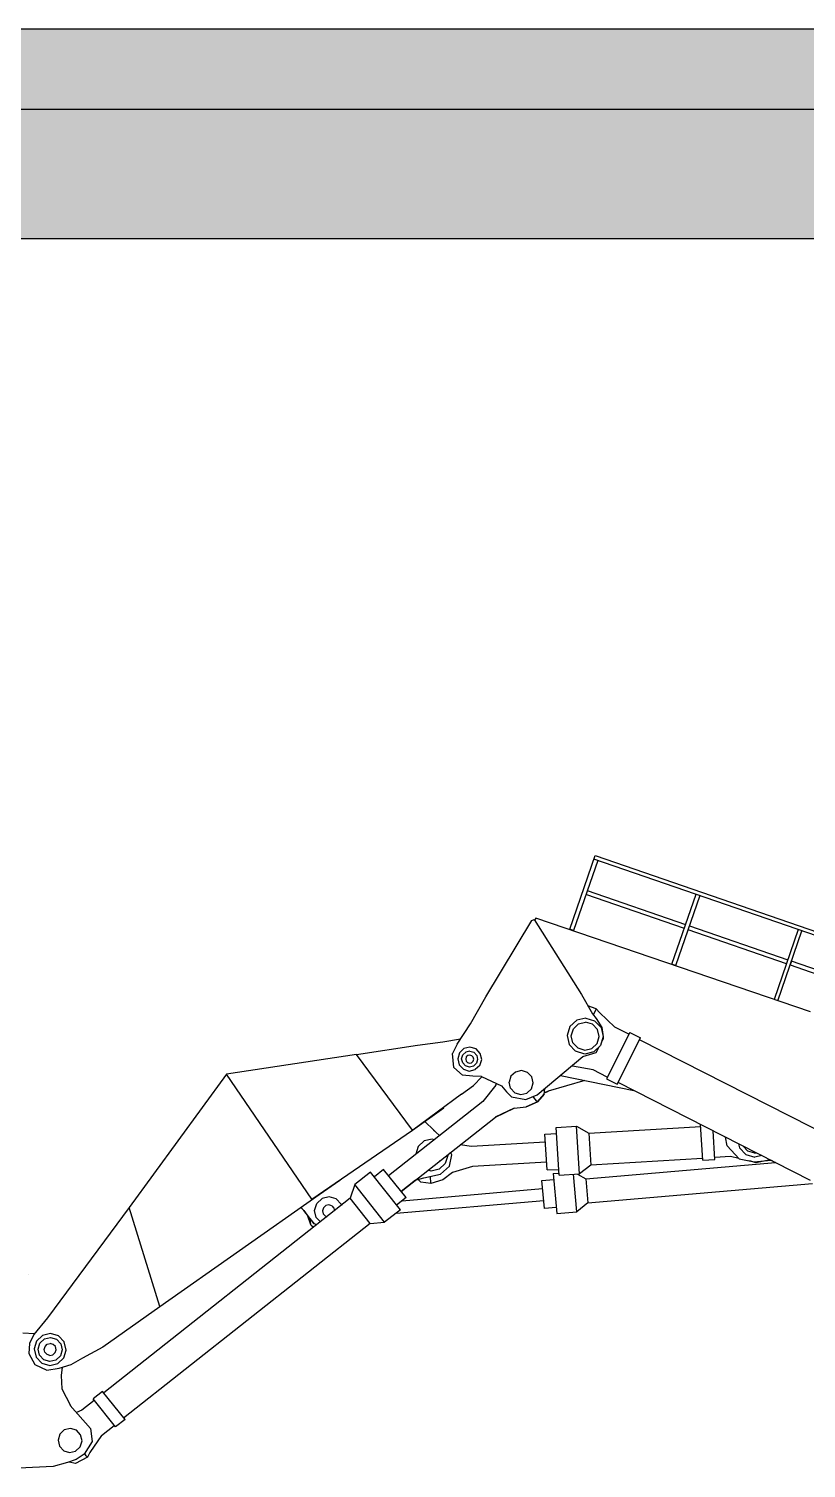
# Model space of a CAD drawing. Extents: x -121210 to 57230, y 84783 to 157800.
# Drawn here: x -60697 to -56811, y 150605 to 157800 of the extents above; entities that cross this region are included whole.
import ezdxf

# ---------------------------------------------------------------- set-up
doc = ezdxf.new("R2010")
doc.units = 0
doc.header["$MEASUREMENT"] = 0
doc.layers.get('0').update_dxf_attribs({"linetype": 'CONTINUOUS'})

# ---------------------------------------------------------------- blocks, each defined once
blk = doc.blocks.new('A$C586714EF')
for p, q in [((4393.6, 2723.7), (4520.5, 3092.4)), ((4533, 3067), (4412.2, 2717.2)), ((6584.6, 2359.1), (4514.3, 3073.5)), ((4520.5, 3092.4), (6590.8, 2378.1)), ((4521.4, 3091.8), (4521.4, 3092.4)), ((4966.2, 2727.2), (4474.4, 2897.1)), ((4474.4, 2897.1), (4474.4, 2896.5)), ((4474.4, 2896.5), (4475.3, 2896.5)), ((4480.6, 2916), (4972.4, 2746.2)), ((4904.1, 2547.9), (5024.8, 2897.7)), ((5043.4, 2891.2), (4922.7, 2540.8)), ((3973.7, 2385.2), (4204.5, 2767.5)), ((4204.5, 2767.5), (4216, 2771.6)), ((4216, 2771.6), (4451.3, 2397.6)), ((4216.9, 2770.4), (4216.9, 2771.6)), ((4217.8, 2769.9), (4216.9, 2771)), ((4216.9, 2771), (4216.9, 2770.4)), ((4223.1, 2778.7), (4217.8, 2769.3)), ((4217.8, 2769.3), (4217.8, 2769.9)), ((4223.1, 2778.1), (4223.1, 2779.3)), ((5596.5, 2310.6), (4223.1, 2778.7)), ((4991.1, 2739.7), (5482.9, 2569.8)), ((4992, 2739.1), (4992, 2739.7)), ((4412.2, 2717.2), (4393.6, 2723.7)), ((5476.7, 2550.9), (4984.9, 2720.7)), ((5535.3, 2721.3), (5415.4, 2372.1)), ((5434.1, 2365.6), (5553.9, 2714.8)), ((5553.9, 2714.8), (5553.9, 2714.2)), ((4922.7, 2541.4), (4904.1, 2547.9)), ((4905, 2547.3), (4904.1, 2547.3)), ((5501.5, 2563.3), (5495.3, 2544.4)), ((5495.3, 2544.4), (5996, 2371.5)), ((6003.1, 2390.5), (5501.5, 2563.3)), ((5502.4, 2563.3), (5502.4, 2562.7)), ((3896.6, 2251), (3973.7, 2385.2)), ((4451.3, 2397.6), (4506.3, 2300.5)), ((4525.9, 2326), (4484.1, 2339.6)), ((4521.4, 2317.7), (4510.8, 2295.2)), ((4525.9, 2326), (4521.4, 2317.7)), ((4542.7, 2306.4), (4525.9, 2326)), ((4618.2, 2234.2), (4542.7, 2306.4)), ((3829.9, 2148.4), (3896.6, 2251)), ((4393.6, 2236.6), (4380.3, 2191.6)), ((4428.2, 2268.6), (4393.6, 2236.6)), ((4411.4, 2225.9), (4437.1, 2250.8)), ((4473.5, 2279.2), (4428.2, 2268.6)), ((4437.1, 2250.8), (4472.6, 2259.1)), ((4507.2, 2248.4), (4472.6, 2259.1)), ((4473.5, 2279.2), (4517.9, 2265.6)), ((4506.3, 2300.5), (4525, 2276.8)), ((4532.1, 2222.4), (4507.2, 2248.4)), ((4517.9, 2265.6), (4549.8, 2231.9)), ((4525, 2276.8), (4554.3, 2232.5)), ((4549.8, 2231.9), (4560.5, 2186.3)), ((4554.3, 2232.5), (4558.7, 2196.4)), ((4689.2, 2198.1), (4618.2, 2234.2)), ((3632.8, 2144.3), (3758.8, 2160.8)), ((3758.8, 2160.8), (3847.6, 2175)), ((4380.3, 2191.6), (4390.9, 2146.6)), ((4400.7, 2191), (4411.4, 2225.9)), ((4408.7, 2156.1), (4400.7, 2191)), ((4530.3, 2152.6), (4540.1, 2186.9)), ((4540.1, 2186.9), (4532.1, 2222.4)), ((4560.5, 2186.3), (4547.2, 2141.9)), ((4552.5, 2157.3), (4560.5, 2173.9)), ((4559.6, 2184.5), (4560.5, 2173.9)), ((4693.7, 2207), (4576.5, 1975.6)), ((4629.7, 1948.4), (4747.8, 2179.8)), ((4693.7, 2207), (4747.8, 2179.8)), ((4743.4, 2170.9), (5705.7, 1682)), ((3327.4, 2096.3), (2677.5, 1998.7)), ((3327.4, 2096.3), (3632.8, 2144.3)), ((3607.9, 1718.7), (3327.4, 2096.3)), ((3829.9, 2148.4), (3806.8, 2101.7)), ((3813.9, 2031.8), (3806.8, 2101.7)), ((3842.3, 2105.2), (3833.4, 2075.6)), ((3864.5, 2126.5), (3842.3, 2105.2)), ((3852.9, 2075), (3859.2, 2095.1)), ((3859.2, 2095.1), (3874.2, 2109.4)), ((3894.7, 2133.6), (3864.5, 2126.5)), ((3894.7, 2114.1), (3874.2, 2109.4)), ((3884, 2091.6), (3876, 2084.5)), ((3893.8, 2094), (3884, 2091.6)), ((3903.5, 2091), (3893.8, 2094)), ((3924.9, 2124.7), (3894.7, 2133.6)), ((3894.7, 2114.1), (3914.2, 2108.2)), ((3910.6, 2083.3), (3903.5, 2091)), ((3914.2, 2108.2), (3928.4, 2092.8)), ((3946.2, 2102.3), (3924.9, 2124.7)), ((3928.4, 2092.8), (3932.8, 2072.7)), ((3953.3, 2072.1), (3946.2, 2102.3)), ((4231.1, 1895.7), (4458.4, 2087.5)), ((4422.9, 2112.9), (4390.9, 2146.6)), ((4408.7, 2156.1), (4433.5, 2129.5)), ((4468.2, 2099.3), (4422.9, 2112.9)), ((4433.5, 2129.5), (4468.2, 2119.4)), ((4458.4, 2087.5), (4525, 2107)), ((4468.2, 2119.4), (4503.7, 2127.7)), ((4513.4, 2109.9), (4468.2, 2099.3)), ((4503.7, 2127.7), (4530.3, 2152.6)), ((4547.2, 2141.9), (4513.4, 2109.9)), ((4525, 2107), (4540.1, 2134.8)), ((3857.4, 1993.9), (3813.9, 2031.8)), ((3833.4, 2075.6), (3840.5, 2045.4)), ((3840.5, 2045.4), (3861.8, 2022.9)), ((3858.3, 2054.9), (3852.9, 2075)), ((3872.5, 2040.1), (3858.3, 2054.9)), ((3861.8, 2022.9), (3891.1, 2014.1)), ((3892, 2034.2), (3872.5, 2040.1)), ((3876, 2084.5), (3873.4, 2074.4)), ((3873.4, 2074.4), (3876, 2064.4)), ((3876, 2064.4), (3882.2, 2056.7)), ((3882.2, 2056.7), (3892.9, 2053.7)), ((3891.1, 2014.1), (3921.3, 2021.2)), ((3912.4, 2038.9), (3892, 2034.2)), ((3892.9, 2053.7), (3902.7, 2056.1)), ((3902.7, 2056.1), (3910.6, 2063.2)), ((3913.3, 2073.2), (3910.6, 2083.3)), ((3910.6, 2063.2), (3913.3, 2073.2)), ((3912.4, 2038.9), (3927.5, 2053.1)), ((3944.4, 2042.5), (3921.3, 2021.2)), ((3932.8, 2072.7), (3927.5, 2053.1)), ((3944.4, 2042.5), (3953.3, 2072.1)), ((4153, 2016.4), (4122.8, 2009.3)), ((4182.3, 2007.6), (4153, 2016.4)), ((4406.9, 2038.9), (4401.6, 2038.9)), ((4509.9, 2020.6), (4406.9, 2038.9)), ((4580.9, 1984.5), (4509.9, 2020.6)), ((2677.5, 1998.7), (2191.9, 1332.3)), ((3104.5, 1373.1), (2677.5, 1998.7)), ((3908.9, 1988), (3857.4, 1993.9)), ((3951.5, 1986.8), (3908.9, 1988)), ((3954.1, 1985.7), (3912.4, 1942.5)), ((3951.5, 1986.8), (4052.7, 1940.1)), ((4024.3, 1944.2), (3958.6, 1862.6)), ((4024.3, 1944.2), (4027.8, 1951.9)), ((4099.7, 1988), (4090.9, 1958.4)), ((4098, 1928.2), (4090.9, 1958.4)), ((4122.8, 2009.3), (4099.7, 1988)), ((4203.6, 1985.1), (4182.3, 2007.6)), ((4201.8, 1924.7), (4210.7, 1954.9)), ((4210.7, 1954.9), (4203.6, 1985.1)), ((4469.1, 1967.3), (4286.2, 1914)), ((4346.5, 1992.8), (4714.1, 1916.4)), ((4468.2, 1966.7), (4469.1, 1966.7)), ((4469.1, 1966.7), (4469.1, 1967.3)), ((4576.5, 1975.6), (4629.7, 1948.4)), ((5597.4, 1467.8), (4635.1, 1956.7)), ((3852.1, 1898.1), (3608.8, 1718.7)), ((3852.1, 1898.1), (3912.4, 1942.5)), ((4052.7, 1940.1), (4077.5, 1910.5)), ((4077.5, 1910.5), (4101.5, 1885)), ((4119.3, 1905.8), (4098, 1928.2)), ((4101.5, 1885), (4173.4, 1872.6)), ((4119.3, 1905.8), (4149.5, 1896.3)), ((4149.5, 1896.3), (4179.6, 1903.4)), ((4149.5, 1896.9), (4149.5, 1895.7)), ((4173.4, 1872.6), (4231.1, 1895.7)), ((4179.6, 1903.4), (4201.8, 1924.7)), ((4214.3, 1882.7), (4210.7, 1887.4)), ((4227.6, 1866.1), (4214.3, 1882.7)), ((4232, 1860.8), (4265.8, 1899.2)), ((4265.8, 1898.7), (4232.9, 1860.2)), ((4265.8, 1898.7), (4268.4, 1925.9)), ((4265.8, 1899.2), (4265.8, 1898.7)), ((4286.2, 1914), (4266.6, 1905.8)), ((4266.6, 1905.2), (4287.1, 1913.5)), ((4266.6, 1905.8), (4266.6, 1905.2)), ((3958.6, 1862.6), (3488.1, 1490.9)), ((3607.9, 1718.7), (3763.3, 1831.2)), ((4115.7, 1828.8), (4020.7, 1784.4)), ((4021.6, 1783.8), (4115.7, 1828.2)), ((4115.7, 1828.8), (4176.1, 1835.3)), ((4115.7, 1828.2), (4115.7, 1828.8)), ((4176.1, 1835.3), (4232, 1860.8)), ((4232.9, 1860.2), (4176.1, 1834.7)), ((4232, 1860.8), (4227.6, 1866.1)), ((4232.9, 1860.2), (4232.9, 1860.8)), ((4232.9, 1860.8), (4232.9, 1860.2)), ((3550.2, 1412.2), (4021.6, 1783.8)), ((3668.3, 1761.3), (3667.4, 1761.3)), ((3713.6, 1718.7), (3668.3, 1761.3)), ((4326.1, 1732.9), (4426.4, 1739.4)), ((4341.2, 1493.7), (4326.1, 1732.9)), ((4426.4, 1739.4), (4488.6, 1703.3)), ((4441.5, 1499.7), (4426.4, 1739.4)), ((4488.6, 1703.3), (5047.9, 1737.1)), ((5058.5, 1568.4), (5047, 1747.1)), ((3104.5, 1373.1), (3607.9, 1718.7)), ((3608.8, 1718.1), (3607.9, 1718.7)), ((3608.8, 1718.7), (3608.8, 1718.1)), ((3665.6, 1664.9), (3635.4, 1636.5)), ((3705.6, 1674.3), (3665.6, 1664.9)), ((3717.1, 1670.8), (3705.6, 1674.3)), ((3741.1, 1693.9), (3712.7, 1719.3)), ((3712.7, 1719.3), (3713.6, 1718.7)), ((3713.6, 1718.7), (3720.7, 1711.6)), ((3741.1, 1693.9), (3742.9, 1691.5)), ((4271.1, 1659.5), (3901.8, 1636.5)), ((4268.4, 1699.2), (4328.8, 1702.8)), ((4280, 1519.9), (4268.4, 1699.2)), ((4488.6, 1703.3), (4498.4, 1543.5)), ((5118, 1572), (5110, 1715.8)), ((5180.2, 1641.2), (5172.2, 1683.8)), ((3635.4, 1636.5), (3624.8, 1598.6)), ((3783.7, 1592.1), (3771.3, 1552.4)), ((3782.8, 1596.2), (3783.7, 1592.1)), ((3791.7, 1538.2), (3803.2, 1595.6)), ((3803.2, 1595.6), (3797.9, 1608.1)), ((3901.8, 1636.5), (3845.8, 1645.3)), ((5197, 1586.7), (5118, 1582)), ((5239.6, 1574.9), (5180.2, 1641.2)), ((5237.9, 1577.3), (5197, 1586.7)), ((5237, 1650.7), (5241.4, 1630.5)), ((5241.4, 1630.5), (5273.4, 1596.8)), ((5284, 1614), (5260.1, 1638.8)), ((5273.4, 1596.8), (5317.8, 1583.2)), ((5318.7, 1603.3), (5284, 1614)), ((5354.2, 1591.5), (5317.8, 1583.2)), ((5318.7, 1603.3), (5327.5, 1605.1)), ((3463.2, 1522.2), (3417, 1485)), ((3575.1, 1381.4), (3463.2, 1522.2)), ((3701.1, 1514.5), (3685.2, 1519.3)), ((3741.1, 1524), (3701.1, 1514.5)), ((3723.3, 1548.9), (3726.9, 1550.1)), ((3726.9, 1550.1), (3746.4, 1567.8)), ((3771.3, 1552.4), (3741.1, 1524)), ((3743.7, 1564.9), (3742.9, 1563.7)), ((3746.4, 1567.8), (3747.3, 1567.8)), ((3747.3, 1498.6), (3791.7, 1538.2)), ((3908, 1536.4), (3807.7, 1506.8)), ((4277.3, 1558.9), (3908, 1536.4)), ((4280, 1519.9), (4339.4, 1522.8)), ((4498.4, 1543.5), (4441.5, 1499.7)), ((4474.4, 1475.5), (5421.6, 1557.2)), ((5057.7, 1577.9), (4498.4, 1543.5)), ((5058.5, 1568.4), (5118, 1572)), ((5239.6, 1574.9), (5315.1, 1560.7)), ((5299.1, 1563.1), (5284.9, 1566)), ((5323.1, 1554.8), (5299.1, 1563.1)), ((5315.1, 1560.7), (5397.7, 1569)), ((5387.9, 1568.4), (5323.1, 1554.8)), ((5323.1, 1554.8), (5323.1, 1561.3)), ((5420.8, 1556.6), (5397.7, 1569)), ((5421.6, 1557.2), (5420.8, 1556.6)), ((3140.1, 1396.8), (3244.8, 1469)), ((3319.4, 1447.1), (3296.3, 1378.4)), ((3397.5, 1508.6), (3319.4, 1447.1)), ((3467.6, 1258.3), (3319.4, 1447.1)), ((3546.7, 1320.4), (3397.5, 1508.6)), ((3623, 1468.4), (3551.1, 1411.6)), ((3621.2, 1468.4), (3664.7, 1480.8)), ((3635.4, 1472.5), (3621.2, 1467.8)), ((3648.8, 1459.5), (3635.4, 1472.5)), ((3699.4, 1452.4), (3648.8, 1459.5)), ((3664.7, 1480.8), (3747.3, 1498.6)), ((3697.6, 1480.8), (3697.6, 1487.3)), ((3699.4, 1460.1), (3697.6, 1480.8)), ((3758.8, 1471.3), (3699.4, 1452.4)), ((3699.4, 1452.4), (3699.4, 1460.1)), ((3807.7, 1506.8), (3758.8, 1471.3)), ((4254.2, 1466.6), (4313.7, 1471.9)), ((4266.6, 1327.5), (4254.2, 1466.6)), ((4311, 1502.1), (4341.2, 1504.5)), ((4311, 1502.1), (4328.8, 1302.7)), ((4341.2, 1493.7), (4441.5, 1499.7)), ((4428.2, 1310.9), (4411.9, 1498)), ((4431.8, 1499.2), (4474.4, 1475.5)), ((4474.4, 1475.5), (4484.1, 1355.9)), ((4484.1, 1355.9), (5606.3, 1452.4)), ((3296.3, 1378.4), (2065, 405.4)), ((2343.7, 837.5), (3140.1, 1396.8)), ((3105.4, 1372.5), (3104.5, 1373.1)), ((3115.2, 1379), (3116.1, 1380.8)), ((3155.2, 1377.2), (3128.5, 1352.4)), ((3135.6, 1393.2), (3136.5, 1393.8)), ((3190.7, 1385.5), (3155.2, 1377.2)), ((3225.3, 1374.9), (3190.7, 1385.5)), ((3225.3, 1374.9), (3250.1, 1348.2)), ((3396.6, 1252.4), (3296.3, 1378.4)), ((3575.1, 1381.4), (3528, 1344.1)), ((3556.4, 1366), (4257.8, 1426.4)), ((2191.9, 1332.3), (1782.7, 780.6)), ((2191.9, 1331.7), (2191.9, 1332.8)), ((2343.7, 837.5), (2191.9, 1332.3)), ((2191.9, 1332.3), (2191.9, 1331.7)), ((3048.6, 1332.3), (3048.6, 1333.4)), ((3048.6, 1333.4), (3063.7, 1316.9)), ((3063.7, 1316.9), (3048.6, 1332.8)), ((3048.6, 1332.8), (3049.5, 1332.8)), ((3049.5, 1332.8), (3048.6, 1332.3)), ((3115.2, 1250), (3063.7, 1316.9)), ((3063.7, 1316.9), (3085.9, 1287.3)), ((3117.9, 1317.5), (3128.5, 1352.4)), ((3126.7, 1281.9), (3117.9, 1317.5)), ((3162.3, 1331.1), (3157.8, 1316.3)), ((3157.8, 1316.3), (3161.4, 1300.9)), ((3161.4, 1300.9), (3172, 1289.6)), ((3173.8, 1341.7), (3162.3, 1331.1)), ((3188.9, 1345.3), (3173.8, 1341.7)), ((3204, 1340.5), (3188.9, 1345.3)), ((3204, 1340.5), (3214.6, 1329.3)), ((3214.6, 1329.3), (3218.2, 1316.3)), ((3250.1, 1348.2), (3251.9, 1342.9)), ((3546.7, 1320.4), (3467.6, 1258.3)), ((3526.2, 1303.3), (4263.1, 1366.6)), ((4326.1, 1331.7), (4266.6, 1327.5)), ((4328.8, 1302.7), (4428.2, 1310.9)), ((4484.1, 1355.9), (4428.2, 1310.9)), ((3396.6, 1252.4), (2163.5, 279.9)), ((3099.2, 1245.8), (3084.1, 1289.6)), ((3085.9, 1287.3), (3115.2, 1250)), ((3097.4, 1271.3), (3097.4, 1272.5)), ((3098.3, 1257.7), (3097.4, 1271.3)), ((3099.2, 1248.8), (3098.3, 1257.7)), ((3099.2, 1245.8), (3099.2, 1248.8)), ((3099.2, 1245.8), (3113.4, 1233.4)), ((3128.5, 1245.3), (3115.2, 1250)), ((3126.7, 1281.9), (3147.2, 1260)), ((3172, 1289.6), (3180.9, 1286.7)), ((3395.7, 1252.4), (3467.6, 1258.3)), ((1689.4, 996.1), (1690.3, 994.9)), ((2059.6, 635.6), (2344.6, 836.9)), ((2343.7, 838.1), (2343.7, 836.9)), ((2344.6, 836.9), (2343.7, 837.5)), ((2343.7, 836.9), (2343.7, 837.5)), ((2344.6, 836.9), (2344.6, 836.3)), ((1782.7, 780.6), (1715.2, 697.2)), ((1660.1, 704.9), (1718.9, 701.8)), ((1693.9, 651.6), (1690.3, 602.5)), ((1715.2, 697.2), (1693.9, 651.6)), ((1728.5, 664.6), (1716.1, 625)), ((1758.7, 693.1), (1728.5, 664.6)), ((1736.5, 624.4), (1745.4, 654)), ((1745.4, 654), (1767.6, 675.3)), ((1798.6, 702.5), (1758.7, 693.1)), ((1767.6, 675.3), (1797.7, 682.4)), ((1771.1, 638), (1781.8, 648.7)), ((1781.8, 648.7), (1796.9, 652.2)), ((1811.9, 648.1), (1796.9, 652.2)), ((1797.7, 682.4), (1827.9, 673.5)), ((1838.6, 690.1), (1798.6, 702.5)), ((1822.6, 636.8), (1811.9, 648.1)), ((1827.9, 673.5), (1849.2, 651)), ((1867, 660.5), (1838.6, 690.1)), ((1849.2, 651), (1856.3, 620.3)), ((1875.9, 619.7), (1867, 660.5)), ((1690.3, 602.5), (1720.5, 547.5)), ((1716.1, 625), (1725.8, 584.7)), ((1725.8, 584.7), (1754.2, 554.6)), ((1743.6, 594.2), (1736.5, 624.4)), ((1764.9, 571.1), (1743.6, 594.2)), ((1766.7, 623.2), (1771.1, 638)), ((1770.2, 608.4), (1766.7, 623.2)), ((1780.9, 596.6), (1770.2, 608.4)), ((1795.1, 592.4), (1780.9, 596.6)), ((1795.1, 592.4), (1810.2, 596)), ((1810.2, 596), (1821.7, 606.6)), ((1821.7, 606.6), (1826.2, 621.4)), ((1826.2, 621.4), (1822.6, 636.8)), ((1847.5, 590.7), (1824.4, 569.4)), ((1834.1, 551.6), (1865.1, 580.7)), ((1856.3, 620.3), (1847.5, 590.7)), ((1865.1, 580.7), (1875.9, 619.7)), ((1900.7, 548.1), (1960.2, 580.6)), ((1959.3, 581.2), (2060.5, 635.1)), ((1960.2, 580.6), (1959.3, 581.2)), ((2059.6, 635.1), (2059.6, 635.6)), ((2060.5, 635.1), (2059.6, 635.1)), ((1720.5, 547.5), (1780, 519.1)), ((1754.2, 554.6), (1794.2, 542.1)), ((1794.2, 562.3), (1764.9, 571.1)), ((1780, 519.1), (1841.2, 528.5)), ((1824.4, 569.4), (1794.2, 562.3)), ((1794.2, 542.1), (1834.1, 551.6)), ((1841.2, 528.5), (1900.7, 548.1)), ((1856.5, 533.5), (1851, 493)), ((1851, 493), (1854.6, 426.1)), ((1854.6, 426.1), (1897.2, 342.1)), ((2017, 368.1), (1954.9, 319)), ((2057.9, 413.1), (2010.8, 376.4)), ((2122.7, 235), (2010.8, 376.4)), ((2170.6, 271.7), (2057.9, 413.1)), ((1897.2, 342.1), (1896.3, 342.7)), ((1896.3, 342.7), (1997.5, 227.3)), ((1954.9, 319), (1927.4, 307.8)), ((1867, 220.2), (1844.8, 198.9)), ((1897.2, 227.3), (1867, 220.2)), ((1927.4, 218.4), (1897.2, 227.3)), ((1948.7, 195.9), (1927.4, 218.4)), ((1997.5, 227.3), (2005.5, 162.2)), ((2053.4, 192.9), (2116.5, 242.1)), ((2170.6, 271.7), (2122.7, 235)), ((1844.8, 198.9), (1835.9, 169.3)), ((1835.9, 169.3), (1843, 139.1)), ((1946.9, 136.1), (1955.8, 165.7)), ((1955.8, 165.7), (1948.7, 195.9)), ((2005.5, 162.2), (1966.4, 98.8)), ((2053.4, 192.9), (1993.9, 107.1)), ((1843, 139.1), (1864.3, 116.6)), ((1864.3, 116.6), (1893.6, 107.7)), ((1925.6, 72.8), (1883, 56.8)), ((1893.6, 107.7), (1923.8, 114.8)), ((1982.4, 84.6), (1922.9, 52.1)), ((1923.8, 114.8), (1946.9, 136.1)), ((1966.4, 98.8), (1925.6, 72.8)), ((1977.1, 91.1), (1969.1, 101.2)), ((1981.5, 85.2), (1977.1, 91.1)), ((1993.9, 107.7), (1982.4, 84.6)), ((1982.4, 84.6), (1982.4, 85.2)), ((1982.4, 85.2), (1982.4, 84.6)), ((1811.5, 38.3), (1639.2, 29)), ((1883, 56.8), (1811.5, 38.3)), ((1922.9, 52.1), (1891.8, 59.8))]:
    blk.add_line(p, q)
blk = doc.blocks.new('FORMATLINES')
at = {"true_color": 0x546d8e}
h = blk.add_hatch(color=155, dxfattribs=at)
h.set_gradient(color1=(68, 68, 68), color2=(84, 109, 142), tint=1)
h.paths.add_polyline_path([(-117480.6, 157800.4), (-117480.6, 156752.5), (57229.8, 156752.5), (57229.8, 157800.4)])
at = {"color": 155, "true_color": 0x546d8e}
for p, q in [((-117480.6, 157800.4), (57229.8, 157800.4)), ((-117480.6, 157398.7), (57229.8, 157398.7)), ((-117480.6, 156752.5), (57229.8, 156752.5))]:
    blk.add_line(p, q, dxfattribs=at)

msp = doc.modelspace()

# ---------------------------------------------------------------- block references
for name, p in [('FORMATLINES', (0, 0)), ('A$C586714EF', (-62386.4, 150576.2))]:
    msp.add_blockref(name, p)

doc.saveas('drawing.dxf')
